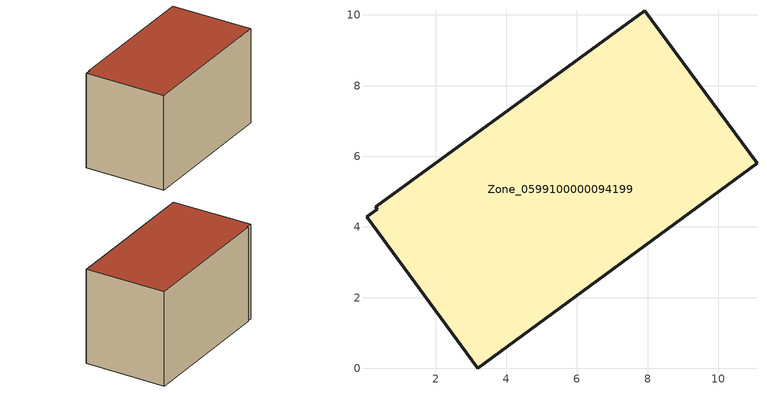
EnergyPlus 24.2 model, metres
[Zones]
Zone_0599100000094199
 floor ground (C_G): 11.1,5.8 3.2,0 0.05,4.28 0.35,4.51 0.31,4.57 7.92,10.12 z0
 wall outside (C_F): 11.1,5.8 7.92,10.12 0.31,4.57 0.35,4.51 0.05,4.28 3.2,0 11.1,5.8 z0:6.28
 roof outside (C_R): 3.2,0 11.1,5.8 7.92,10.12 0.31,4.57 0.35,4.51 0.05,4.28 z6.28
[BUILDING]
Pand.0599100000094199: North Axis=0; Terrain=City; Loads Convergence Tolerance Value=0.04; Temperature Convergence Tolerance Value=0.4; Solar Distribution=FullExterior; Maximum Number of Warmup Days=25; Minimum Number of Warmup Days=1
[Site:Location]
Rotterdam.The.Hague.AP_ZH_NLD Design_Conditions: Latitude=51.96; Longitude=4.45; Time Zone=1; Elevation=-4.5
[SITE:GROUNDTEMPERATURE:BUILDINGSURFACE]
18, 18, 18, 18, 18, 18, 18, 18, 18, 18, 18, 18
[MATERIAL] Thermal Absorptance=0.9; Solar Absorptance=0.7; Visible Absorptance=0.7
Name | Roughness | Thickness | Conductivity | Density | Specific Heat
G.TI.1975-1991 | MediumSmooth | 0.15 | 0.288461 | 540 | 1210
F.TI.1975-1991 | Rough | 0.3 | 0.230769 | 1920 | 840
R.TI.1975-1991 | MediumRough | 0.2 | 0.153846 | 1500 | 1000
[CONSTRUCTION]
C_G: G.TI.1975-1991
C_F: F.TI.1975-1991
C_R: R.TI.1975-1991
[ZONE]
Zone_0599100000094199: Type=1; Multiplier=1; Ceiling Height=Autocalculate; Volume=Autocalculate; Floor Area=autocalculate; Part of Total Floor Area=Yes
[ZONEINFILTRATION:DESIGNFLOWRATE]
Infil_Zone_0599100000094199: Zone or ZoneList or Space or SpaceList=Zone_0599100000094199; Schedule=AlwaysOn; Design Flow Rate Calculation Method=Flow/Area; Flow Rate per Floor Area=0.003; Constant Term Coefficient=1; Temperature Term Coefficient=0; Velocity Term Coefficient=0; Velocity Squared Term Coefficient=0
[HVACTEMPLATE:ZONE:IDEALLOADSAIRSYSTEM]
Zone_0599100000094199: Maximum Heating Supply Air Temperature=50; Minimum Cooling Supply Air Temperature=13; Maximum Heating Supply Air Humidity Ratio=0.0156; Minimum Cooling Supply Air Humidity Ratio=0.0077; Heating Limit=NoLimit; Cooling Limit=NoLimit; Dehumidification Control Type=ConstantSensibleHeatRatio; Cooling Sensible Heat Ratio=0.7; Dehumidification Setpoint=60; Humidification Control Type=None; Humidification Setpoint=30; Outdoor Air Method=None; Outdoor Air Flow Rate per Person=0.00944; Outdoor Air Flow Rate per Zone Floor Area=0; Outdoor Air Flow Rate per Zone=0; Demand Controlled Ventilation Type=None; Outdoor Air Economizer Type=NoEconomizer; Heat Recovery Type=None; Sensible Heat Recovery Effectiveness=0.7; Latent Heat Recovery Effectiveness=0.65
[ZONECONTROL:THERMOSTAT]
ThermostatControl_Zone_0599100000094199: Zone or ZoneList=Zone_0599100000094199; Control Type Schedule=DualSetpointControlType; Control 1=Thermostat_Zone_0599100000094199; Temperature Difference Between Cutout And Setpoint=0
[THERMOSTATSETPOINT:DUALSETPOINT]
Thermostat_Zone_0599100000094199: Heating Setpoint Temperature Schedule=HeatingSetpoint_Zone_0599100000094199; Cooling Setpoint Temperature Schedule=CoolingSetpoint_Zone_0599100000094199
[SCHEDULE:COMPACT]
HeatingSetpoint_Zone_0599100000094199: Through: 12/31, For: AllDays, Until: 24:00, 21
CoolingSetpoint_Zone_0599100000094199: Through: 12/31, For: AllDays, Until: 24:00, 24
DualSetpointControlType: Through: 12/31, For: AllDays, Until: 24:00, 4
AlwaysOn: Through: 12/31, For: AllDays, Until: 24:00, 1
